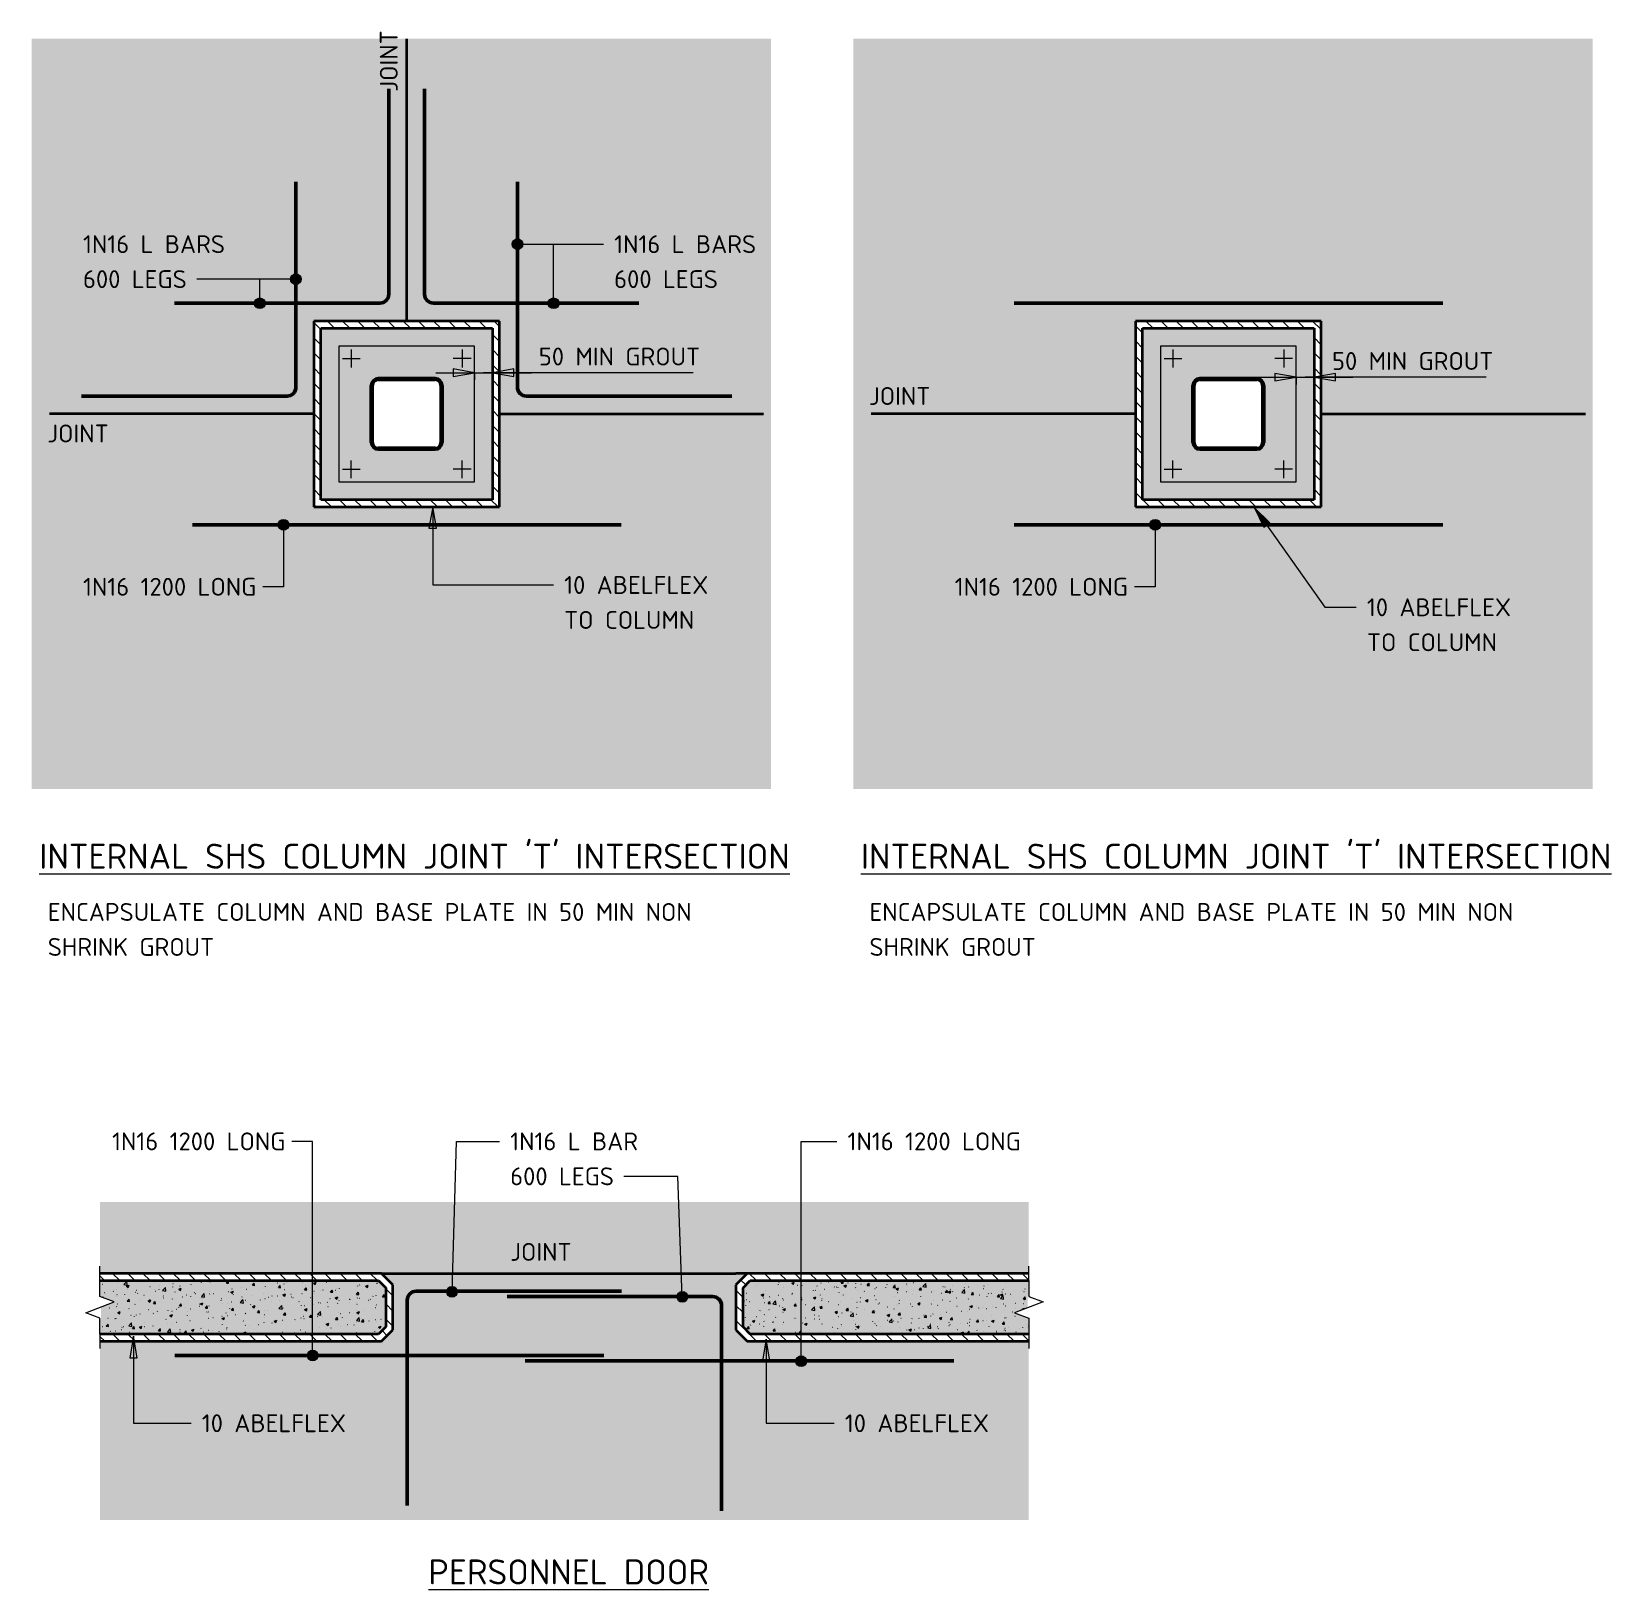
# Model space of a CAD drawing. Header units: millimetres. Extents: x 2846 to 17627, y 660 to 8820.
# Drawn here: x 6794 to 11217, y 4440 to 8800 of the extents above; entities that cross this region are included whole.
import ezdxf

# ---------------------------------------------------------------- set-up
doc = ezdxf.new("R2010")
doc.units = ezdxf.units.MM
doc.linetypes.add('Joint 1', pattern=[9.5, 7, -0.75, 1, -0.75])
for name, color, linetype, lineweight in [('A-000-T_TEXT', 231, 'Continuous', 13), ('A-010-D_DIM', 211, 'Continuous', 13), ('A-010-D_DIM-20', 211, 'Continuous', 13), ('A-010-M_LINE', 90, 'Continuous', 13), ('Z-000-T_TEXT', 131, 'Continuous', 18), ('Z-060-M_DETAIL', 92, 'Continuous', 25)]:
    doc.layers.add(name, color=color, linetype=linetype, lineweight=lineweight)
doc.styles.add('ISOCPEUR_1', font='isocpeur.ttf', dxfattribs={"height": 50})
doc.styles.add('ISOCPEUR_2', font='isocpeur.ttf', dxfattribs={"height": 70})
doc.dimstyles.new('2_5___Arrow___Transparent', dxfattribs={"dimscale": 304.8, "dimtxt": 49.799059, "dimasz": 0.19685, "dimexe": 0.065617, "dimexo": 0.104987, "dimgap": 0.016404, "dimtad": 1, "dimdec": 0, "dimzin": 0, "dimdsep": 46, "dimtxsty": 'ISOCPEUR_1', "dimsah": 1, "dimcen": 0.09, "dimadec": 0, "dimazin": 0, "dimtfac": 1, "dimtdec": 4, "dimtix": 1, "dimtmove": 1, "dimatfit": 3, "dimfxl": 1, "dimtvp": 1, "dimtolj": 1, "dimtzin": 0, "dimlwd": 18, "dimlwe": 18, "dimarcsym": 2})
pattern_1 = [(50, (0, 0), (72.87376, -6.37607), [7.62, -83.82]), (355, (0, 0), (-14.097, 76.42244), [6.096, -67.056]), (100.451, (6.07, -0.53), (58.77696, 70.04687), [6.476, -71.236]), (46.184, (0, 20.32), (108.4314, -16.81745), [11.43, -125.73]), (96.636, (9.04, 18.92), (94.961, 98.9709), [9.714, -106.854]), (351.184, (0, 20.32), (94.9623, 98.9702), [9.144, -100.584]), (21, (10.16, 15.24), (60.64565, -40.90654), [7.62, -83.82]), (326, (10.16, 15.24), (24.72083, 73.67493), [6.096, -67.056]), (71.451, (15.214, 11.83), (85.3669, 32.76874), [6.476, -71.236]), (37.5, (0, 0), (1.235525, 33.82243), [0.67056, -65.573, 0.67056, -67.401, -67.31]), (37.5, (0, 0), (1.235525, 33.82243), [-134.315, 0.67056, -66.639]), (7.5, (0, 0), (26.72815, 40.07255), [0.67056, -38.141, 0.67056, -64.049, -25.654]), (7.5, (0, 0), (26.72815, 40.07255), [-103.53, 0.67056, -24.983]), (327.5, (-22.657, 0), (54.23632, -2.29212), [0.67056, -24.729, 0.67056, -78.577, -105.156]), (327.5, (-22.657, 0), (54.23632, -2.29212), [-104.648, 0.67056, -104.485]), (317.5, (-32.817, 0), (59.25158, 10.17014), [0.67056, -32.349, 0.67056, -51.958, -74.676]), (317.5, (-32.817, 0), (59.25158, 10.17014), [-85.649, 0.67056, -74.005])]
pattern_2 = [(135, (0, 0), (-21.213203, -21.213203), [])]

# ---------------------------------------------------------------- blocks, each defined once
blk = doc.blocks.new('NRP_Break Line _v2_ - Section-4164551-S2_901 - TYPICAL BLOCKOUT AND TRIMMER BAR DETAILS - STEEL COLUMNS')
at = {"layer": 'Z-060-M_DETAIL', "lineweight": 18}
for p, q in [((0, 0), (45, 0)), ((105, 0), (150, 0))]:
    blk.add_line(p, q, dxfattribs=at)
blk = doc.blocks.new('DIMBLOCK3-S2_901 - TYPICAL BLOCKOUT AND TRIMMER BAR DETAILS - STEEL COLUMNS')
at = {"layer": 'A-010-D_DIM-20', "lineweight": 18}
for points in [[(10334.4, 7833.1), (10274.4, 7843.6), (10274.4, 7822.5)], [(10384.4, 7833.1), (10444.4, 7822.5), (10444.4, 7843.6)]]:
    blk.add_hatch(color=256, dxfattribs=at).paths.add_polyline_path(points)
for p, q in [((10225.5, 7833.1), (10493.3, 7833.1)), ((10334.4, 7833.1), (10274.4, 7843.6)), ((10274.4, 7843.6), (10274.4, 7822.5)), ((10274.4, 7822.5), (10334.4, 7833.1)), ((10334.4, 7833.1), (10334.4, 7843.5)), ((10334.4, 7833.1), (10334.4, 7813.1)), ((10434.5, 7833.1), (10359.4, 7833.1)), ((10444.4, 7843.6), (10384.4, 7833.1)), ((10384.4, 7833.1), (10384.4, 7843.5)), ((10384.4, 7833.1), (10444.4, 7822.5)), ((10384.4, 7833.1), (10384.4, 7813.1)), ((10866.4, 7833.1), (10434.5, 7833.1)), ((10444.4, 7822.5), (10444.4, 7843.6))]:
    blk.add_line(p, q, dxfattribs=at)
at = {"layer": 'A-010-D_DIM-20', "color": 0, "lineweight": 18, "insert": (10434.5, 7903.4), "char_height": 50, "width": 518.293, "attachment_point": 1, "line_spacing_factor": 1.149209, "style": 'ISOCPEUR_1'}
blk.add_mtext('50 MIN GROUT', dxfattribs=at)
blk = doc.blocks.new('DIMBLOCK4-S2_901 - TYPICAL BLOCKOUT AND TRIMMER BAR DETAILS - STEEL COLUMNS')
at = {"layer": 'A-010-D_DIM-20', "lineweight": 18}
for points in [[(8034.4, 7845.5), (7974.4, 7856.1), (7974.4, 7835)], [(8084.4, 7845.5), (8144.4, 7835), (8144.4, 7856.1)]]:
    blk.add_hatch(color=256, dxfattribs=at).paths.add_polyline_path(points)
for p, q in [((7925.5, 7845.5), (8193.3, 7845.5)), ((8034.4, 7845.5), (7974.4, 7856.1)), ((7974.4, 7856.1), (7974.4, 7835)), ((7974.4, 7835), (8034.4, 7845.5)), ((8034.4, 7845.5), (8034.4, 7856)), ((8034.4, 7845.5), (8034.4, 7825.5)), ((8214.2, 7845.5), (8059.4, 7845.5)), ((8144.4, 7856.1), (8084.4, 7845.5)), ((8084.4, 7845.5), (8084.4, 7856)), ((8084.4, 7845.5), (8144.4, 7835)), ((8084.4, 7845.5), (8084.4, 7825.5)), ((8144.4, 7835), (8144.4, 7856.1)), ((8646.1, 7845.5), (8214.2, 7845.5))]:
    blk.add_line(p, q, dxfattribs=at)
at = {"layer": 'A-010-D_DIM-20', "color": 0, "lineweight": 18, "insert": (8214.2, 7915.9), "char_height": 50, "width": 518.293, "attachment_point": 1, "line_spacing_factor": 1.149209, "style": 'ISOCPEUR_1'}
blk.add_mtext('50 MIN GROUT', dxfattribs=at)

msp = doc.modelspace()

# ---------------------------------------------------------------- hatches: boundary and pattern name
at = {"layer": 'A-000-T_TEXT', "lineweight": 18}
h = msp.add_hatch(color=7, dxfattribs=at)
edge = h.paths.add_edge_path()
edge.add_arc((8154.6, 8205.4), 15, 0, 360)
h = msp.add_hatch(color=7, dxfattribs=at)
edge = h.paths.add_edge_path()
edge.add_arc((7534.1, 8107.5), 15, 0, 360)
h = msp.add_hatch(color=7, dxfattribs=at)
edge = h.paths.add_edge_path()
edge.add_arc((7433.2, 8039.9), 15, 0, 360)
h = msp.add_hatch(color=7, dxfattribs=at)
edge = h.paths.add_edge_path()
edge.add_arc((8255.6, 8039.9), 15, 0, 360)
h = msp.add_hatch(color=7, dxfattribs=at)
edge = h.paths.add_edge_path()
edge.add_arc((7499.7, 7420), 15, 0, 360)
for points in [[(7917.3, 7470.2), (7906.7, 7410.2), (7927.9, 7410.2)], [(10217.4, 7467.9), (10243.4, 7412.9), (10260.7, 7425.1)], [(7079.6, 5148.8), (7069, 5088.8), (7090.2, 5088.8)], [(8850.6, 5140.5), (8840, 5080.5), (8861.2, 5080.5)]]:
    msp.add_hatch(color=7, dxfattribs=at).paths.add_polyline_path(points)
h = msp.add_hatch(color=7, dxfattribs=at)
edge = h.paths.add_edge_path()
edge.add_arc((9939.7, 7420), 15, 0, 360)
h = msp.add_hatch(color=7, dxfattribs=at)
edge = h.paths.add_edge_path()
edge.add_arc((7971.3, 5273.3), 15, 0, 360)
h = msp.add_hatch(color=7, dxfattribs=at)
edge = h.paths.add_edge_path()
edge.add_arc((8615.8, 5259), 15, 0, 360)
h = msp.add_hatch(color=7, dxfattribs=at)
edge = h.paths.add_edge_path()
edge.add_arc((7581.1, 5094.9), 15, 0, 360)
h = msp.add_hatch(color=7, dxfattribs=at)
edge = h.paths.add_edge_path()
edge.add_arc((8948.7, 5078.9), 15, 0, 360)
at = {"layer": 'Z-060-M_DETAIL'}
h = msp.add_hatch(color=10, dxfattribs=at)
h.paths.add_polyline_path([(8864.4, 6680.3), (8864.4, 8780.3), (6794.4, 8780.3), (6794.4, 6680.3), (8418.9, 6680.3)])
h.paths.add_polyline_path([(8104.4, 7470.3), (7584.4, 7470.3), (7584.4, 7990.3), (8104.4, 7990.3), (8104.4, 7616.4)])
h = msp.add_hatch(color=10, dxfattribs=at)
h.paths.add_polyline_path([(11164.4, 6680.3), (11164.4, 8780.3), (9094.4, 8780.3), (9094.4, 6680.3), (10510.7, 6680.3)])
h.paths.add_polyline_path([(10404.4, 7470.3), (9884.4, 7470.3), (9884.4, 7990.3), (10404.4, 7990.3), (10404.4, 7616.4)])
at = {"layer": 'Z-060-M_DETAIL', "lineweight": 18}
h = msp.add_hatch(dxfattribs=at)
h.set_pattern_fill('FP_1', color=8, style=0, pattern_type=2)
h.set_pattern_definition(pattern_2)
h.paths.add_polyline_path([(7584.4, 7470.3), (8104.4, 7470.3), (8104.4, 7990.3), (7584.4, 7990.3), (7584.4, 7616.4)])
h.paths.add_polyline_path([(8084.4, 7490.3), (7604.4, 7490.3), (7604.4, 7970.3), (8084.4, 7970.3), (8084.4, 7616.4)])
at = {"layer": 'Z-060-M_DETAIL'}
h = msp.add_hatch(color=9, dxfattribs=at)
h.paths.add_polyline_path([(8084.4, 7490.3), (8084.4, 7970.3), (7604.4, 7970.3), (7604.4, 7490.3)])
h.paths.add_polyline_path([(7924.4, 7630.3), (7764.4, 7630.3), (7759.2, 7631), (7754.4, 7633), (7750.2, 7636.2), (7747.1, 7640.3), (7745.1, 7645.2), (7744.4, 7650.3), (7744.4, 7810.3), (7745.1, 7815.5), (7747.1, 7820.3), (7750.2, 7824.5), (7754.4, 7827.7), (7759.2, 7829.7), (7764.4, 7830.3), (7924.4, 7830.3), (7929.6, 7829.7), (7934.4, 7827.7), (7938.5, 7824.5), (7941.7, 7820.3), (7943.7, 7815.5), (7944.4, 7810.3), (7944.4, 7650.3), (7943.7, 7645.2), (7941.7, 7640.3), (7938.5, 7636.2), (7934.4, 7633), (7929.6, 7631)])
at = {"layer": 'Z-060-M_DETAIL', "lineweight": 18}
h = msp.add_hatch(dxfattribs=at)
h.set_pattern_fill('FP_1', color=8, style=0, pattern_type=2)
h.set_pattern_definition(pattern_2)
h.paths.add_polyline_path([(9884.4, 7470.3), (10404.4, 7470.3), (10404.4, 7990.3), (9884.4, 7990.3), (9884.4, 7616.4)])
h.paths.add_polyline_path([(10384.4, 7490.3), (9904.4, 7490.3), (9904.4, 7970.3), (10384.4, 7970.3), (10384.4, 7616.4)])
at = {"layer": 'Z-060-M_DETAIL'}
h = msp.add_hatch(color=9, dxfattribs=at)
h.paths.add_polyline_path([(10384.4, 7490.3), (10384.4, 7970.3), (9904.4, 7970.3), (9904.4, 7490.3)])
h.paths.add_polyline_path([(10064.4, 7630.3), (10059.2, 7631), (10054.4, 7633), (10050.2, 7636.2), (10047.1, 7640.3), (10045.1, 7645.2), (10044.4, 7650.3), (10044.4, 7810.3), (10045.1, 7815.5), (10047.1, 7820.3), (10050.2, 7824.5), (10054.4, 7827.7), (10059.2, 7829.7), (10064.4, 7830.3), (10224.4, 7830.3), (10229.6, 7829.7), (10234.4, 7827.7), (10238.5, 7824.5), (10241.7, 7820.3), (10243.7, 7815.5), (10244.4, 7810.3), (10244.4, 7650.3), (10243.7, 7645.2), (10241.7, 7640.3), (10238.5, 7636.2), (10234.4, 7633), (10229.6, 7631), (10224.4, 7630.3)])
h = msp.add_hatch(color=132, dxfattribs=at)
h.paths.add_polyline_path([(7764.4, 7630.3), (7924.4, 7630.3), (7929.6, 7631), (7934.4, 7633), (7938.5, 7636.2), (7941.7, 7640.3), (7943.7, 7645.2), (7944.4, 7650.3), (7944.4, 7810.3), (7943.7, 7815.5), (7941.7, 7820.3), (7938.5, 7824.5), (7934.4, 7827.7), (7929.6, 7829.7), (7924.4, 7830.3), (7764.4, 7830.3), (7759.2, 7829.7), (7754.4, 7827.7), (7750.2, 7824.5), (7747.1, 7820.3), (7745.1, 7815.5), (7744.4, 7810.3), (7744.4, 7650.3), (7745.1, 7645.2), (7747.1, 7640.3), (7750.2, 7636.2), (7754.4, 7633), (7759.2, 7631)])
h.paths.add_polyline_path([(7764.4, 7635.3), (7760.5, 7635.8), (7756.9, 7637.3), (7753.8, 7639.7), (7751.4, 7642.8), (7749.9, 7646.5), (7749.4, 7650.3), (7749.4, 7810.3), (7749.9, 7814.2), (7751.4, 7817.8), (7753.8, 7820.9), (7756.9, 7823.3), (7760.5, 7824.8), (7764.4, 7825.3), (7924.4, 7825.3), (7928.3, 7824.8), (7931.9, 7823.3), (7935, 7820.9), (7937.4, 7817.8), (7938.9, 7814.2), (7939.4, 7810.3), (7939.4, 7650.3), (7938.9, 7646.5), (7937.4, 7642.8), (7935, 7639.7), (7931.9, 7637.3), (7928.3, 7635.8), (7924.4, 7635.3), (7896, 7635.3)])
h = msp.add_hatch(color=132, dxfattribs=at)
h.paths.add_polyline_path([(10064.4, 7630.3), (10224.4, 7630.3), (10229.6, 7631), (10234.4, 7633), (10238.5, 7636.2), (10241.7, 7640.3), (10243.7, 7645.2), (10244.4, 7650.3), (10244.4, 7810.3), (10243.7, 7815.5), (10241.7, 7820.3), (10238.5, 7824.5), (10234.4, 7827.7), (10229.6, 7829.7), (10224.4, 7830.3), (10064.4, 7830.3), (10059.2, 7829.7), (10054.4, 7827.7), (10050.2, 7824.5), (10047.1, 7820.3), (10045.1, 7815.5), (10044.4, 7810.3), (10044.4, 7650.3), (10045.1, 7645.2), (10047.1, 7640.3), (10050.2, 7636.2), (10054.4, 7633), (10059.2, 7631)])
h.paths.add_polyline_path([(10224.4, 7635.3), (10064.4, 7635.3), (10060.5, 7635.8), (10056.9, 7637.3), (10053.8, 7639.7), (10051.4, 7642.8), (10049.9, 7646.5), (10049.4, 7650.3), (10049.4, 7810.3), (10049.9, 7814.2), (10051.4, 7817.8), (10053.8, 7820.9), (10056.9, 7823.3), (10060.5, 7824.8), (10064.4, 7825.3), (10224.4, 7825.3), (10228.3, 7824.8), (10231.9, 7823.3), (10235, 7820.9), (10237.4, 7817.8), (10238.9, 7814.2), (10239.4, 7810.3), (10239.4, 7650.3), (10238.9, 7646.5), (10237.4, 7642.8), (10235, 7639.7), (10231.9, 7637.3), (10228.3, 7635.8)])
for points in [[(9585.8, 4634.8), (9585.8, 5134.8), (8797.5, 5134.8), (8765.8, 5166.6), (8765.8, 5293.1), (8797.5, 5324.8), (9585.8, 5324.8), (9585.8, 5524.8), (6985.8, 5524.8), (6985.8, 5324.8), (7774.1, 5324.8), (7805.8, 5293.1), (7805.8, 5166.6), (7774.1, 5134.8), (6985.8, 5134.8), (6985.8, 4634.8), (8418.9, 4634.8)], [(7765.8, 5154.8), (7785.8, 5174.8), (7785.8, 5284.8), (7765.8, 5304.8), (6985.8, 5304.8), (6985.8, 5259.8), (7025.8, 5244.8), (6988.8, 5231), (6988.8, 5198.7), (6985.8, 5199.8), (6985.8, 5154.8)], [(9585.8, 5154.8), (9585.8, 5199.8), (9545.8, 5214.8), (9582.8, 5228.7), (9582.8, 5261), (9585.8, 5259.8), (9585.8, 5304.8), (8805.8, 5304.8), (8785.8, 5284.8), (8785.8, 5174.8), (8805.8, 5154.8)]]:
    msp.add_hatch(color=10, dxfattribs=at).paths.add_polyline_path(points)
at = {"layer": 'Z-060-M_DETAIL', "lineweight": 18}
h = msp.add_hatch(dxfattribs=at)
h.set_pattern_fill('FP_1', color=8, style=0, pattern_type=2)
h.set_pattern_definition(pattern_2)
h.paths.add_polyline_path([(7774.1, 5134.8), (7805.8, 5166.6), (7805.8, 5293.1), (7774.1, 5324.8), (6985.8, 5324.8), (6985.8, 5304.8), (7765.8, 5304.8), (7785.8, 5284.8), (7785.8, 5174.8), (7765.8, 5154.8), (6985.8, 5154.8), (6985.8, 5134.8)])
h = msp.add_hatch(dxfattribs=at)
h.set_pattern_fill('FP_1', color=8, style=0, pattern_type=2)
h.set_pattern_definition(pattern_2)
h.paths.add_polyline_path([(8797.5, 5134.8), (9585.8, 5134.8), (9585.8, 5154.8), (8805.8, 5154.8), (8785.8, 5174.8), (8785.8, 5284.8), (8805.8, 5304.8), (9585.8, 5304.8), (9585.8, 5324.8), (8797.5, 5324.8), (8765.8, 5293.1), (8765.8, 5166.6)])
h = msp.add_hatch(dxfattribs=at)
h.set_pattern_fill('FP_2', color=8, style=0, pattern_type=2)
h.set_pattern_definition(pattern_1)
h.paths.add_polyline_path([(7765.8, 5154.8), (7785.8, 5174.8), (7785.8, 5284.8), (7765.8, 5304.8), (6985.8, 5304.8), (6985.8, 5259.8), (7025.8, 5244.8), (6988.8, 5231), (6988.8, 5198.7), (6985.8, 5199.8), (6985.8, 5154.8)])
h = msp.add_hatch(dxfattribs=at)
h.set_pattern_fill('FP_2', color=8, style=0, pattern_type=2)
h.set_pattern_definition(pattern_1)
h.paths.add_polyline_path([(8805.8, 5154.8), (9585.8, 5154.8), (9585.8, 5199.8), (9545.8, 5214.8), (9582.8, 5228.7), (9582.8, 5261), (9585.8, 5259.8), (9585.8, 5304.8), (8805.8, 5304.8), (8785.8, 5284.8), (8785.8, 5174.8), (8797.5, 5163.1)])

# ---------------------------------------------------------------- linework, layer by layer
at = {"layer": 'A-000-T_TEXT', "color": 7, "lineweight": 18}
for p, q in [((8154.6, 8205.4), (8395.1, 8205.4)), ((8255.6, 8205.4), (8395.1, 8205.4)), ((8255.6, 8039.9), (8255.6, 8205.4)), ((7355.9, 8107.5), (7256.6, 8107.5)), ((7433.2, 8107.5), (7355.9, 8107.5)), ((7534.1, 8107.5), (7355.9, 8107.5)), ((7433.2, 8039.9), (7433.2, 8107.5)), ((7917.3, 7470.2), (7906.7, 7410.2)), ((7927.9, 7410.2), (7917.3, 7470.2)), ((7917.3, 7470.2), (7917.3, 7251.5)), ((10217.4, 7467.9), (10243.4, 7412.9)), ((10260.7, 7425.1), (10217.4, 7467.9)), ((10217.4, 7467.9), (10414.9, 7189.1)), ((7499.7, 7420), (7499.7, 7246.5)), ((7906.7, 7410.2), (7927.9, 7410.2)), ((9939.7, 7420), (9939.7, 7246.5)), ((10243.4, 7412.9), (10260.7, 7425.1)), ((7443.3, 7246.5), (7441.9, 7246.5)), ((7499.7, 7246.5), (7443.3, 7246.5)), ((7917.3, 7251.5), (8255.1, 7251.5)), ((9883.3, 7246.5), (9881.9, 7246.5)), ((9939.7, 7246.5), (9883.3, 7246.5)), ((10414.9, 7189.1), (10502.3, 7189.1)), ((7524.7, 5694.3), (7523.3, 5694.3)), ((7581.1, 5694.3), (7524.7, 5694.3)), ((7581.1, 5094.9), (7581.1, 5694.3)), ((7971.3, 5273.3), (7984.1, 5694.3)), ((7984.1, 5694.3), (8104.1, 5694.3)), ((8948.7, 5694.3), (9048.3, 5694.3)), ((8948.7, 5078.9), (8948.7, 5694.3)), ((8512.1, 5596.4), (8452.5, 5596.4)), ((8603.3, 5596.4), (8512.1, 5596.4)), ((8615.8, 5259), (8603.3, 5596.4)), ((7079.6, 5148.8), (7069, 5088.8)), ((7090.2, 5088.8), (7079.6, 5148.8)), ((7079.6, 5148.8), (7079.6, 4905.4)), ((8850.6, 5140.5), (8840, 5080.5)), ((8861.2, 5080.5), (8850.6, 5140.5)), ((8850.6, 5140.5), (8850.6, 4905.4)), ((7069, 5088.8), (7090.2, 5088.8)), ((8840, 5080.5), (8861.2, 5080.5)), ((7079.6, 4905.4), (7240.8, 4905.4)), ((8850.6, 4905.4), (9040.8, 4905.4))]:
    msp.add_line(p, q, dxfattribs=at)
for centre in [(8154.6, 8205.4), (7534.1, 8107.5), (7433.2, 8039.9), (8255.6, 8039.9), (7499.7, 7420), (9939.7, 7420), (7971.3, 5273.3), (8615.8, 5259), (7581.1, 5094.9), (8948.7, 5078.9)]:
    msp.add_circle(centre, 15, dxfattribs=at)
at = {"layer": 'A-010-M_LINE', "linetype": 'Joint 1', "lineweight": 35}
for p, q in [((7844.4, 7990.3), (7844.4, 8780.3)), ((7584.4, 7730.3), (6844.4, 7730.3)), ((8104.4, 7730.3), (8844.4, 7730.3)), ((9884.4, 7730.3), (9144.4, 7730.3)), ((10404.4, 7730.3), (11144.4, 7730.3)), ((7774.1, 5324.8), (8765.8, 5324.8))]:
    msp.add_line(p, q, dxfattribs=at)
at = {"layer": 'A-010-M_LINE', "lineweight": 50}
for p, q in [((7794.4, 8065.3), (7794.4, 8640.3)), ((7894.4, 8065.3), (7894.4, 8640.3)), ((7534.4, 7805.3), (7534.4, 8380.3)), ((8154.4, 7805.3), (8154.4, 8380.3)), ((7194.4, 8040.3), (7769.4, 8040.3)), ((8494.4, 8040.3), (7919.4, 8040.3)), ((9544.4, 8040.3), (10744.4, 8040.3)), ((6934.4, 7780.3), (7509.4, 7780.3)), ((8754.4, 7780.3), (8179.4, 7780.3)), ((7244.4, 7420.3), (8444.4, 7420.3)), ((9544.4, 7420.3), (10744.4, 7420.3)), ((7870.8, 5274.8), (8445.8, 5274.8)), ((7845.8, 4674.8), (7845.8, 5249.8)), ((8700.8, 5259.8), (8125.8, 5259.8)), ((8725.8, 4659.8), (8725.8, 5234.8)), ((7195.8, 5094.8), (8395.8, 5094.8)), ((9375.8, 5079.8), (8175.8, 5079.8))]:
    msp.add_line(p, q, dxfattribs=at)
at = {"layer": 'A-010-M_LINE', "lineweight": 35}
for p, q in [((8104.4, 7990.3), (7584.4, 7990.3)), ((7584.4, 7990.3), (7584.4, 7470.3)), ((7604.4, 7490.3), (7604.4, 7970.3)), ((7604.4, 7970.3), (8084.4, 7970.3)), ((8084.4, 7970.3), (8084.4, 7490.3)), ((8104.4, 7470.3), (8104.4, 7990.3)), ((10404.4, 7990.3), (9884.4, 7990.3)), ((9884.4, 7990.3), (9884.4, 7470.3)), ((9904.4, 7490.3), (9904.4, 7970.3)), ((9904.4, 7970.3), (10384.4, 7970.3)), ((10384.4, 7970.3), (10384.4, 7490.3)), ((10404.4, 7470.3), (10404.4, 7990.3)), ((7924.4, 7830.3), (7764.4, 7830.3)), ((7924.4, 7830.3), (7764.4, 7830.3)), ((10224.4, 7830.3), (10064.4, 7830.3)), ((10224.4, 7830.3), (10064.4, 7830.3)), ((7744.4, 7650.3), (7744.4, 7810.3)), ((7744.4, 7810.3), (7744.4, 7650.3)), ((7749.4, 7650.3), (7749.4, 7810.3)), ((7749.4, 7650.3), (7749.4, 7810.3)), ((7924.4, 7825.3), (7764.4, 7825.3)), ((7764.4, 7825.3), (7924.4, 7825.3)), ((7939.4, 7810.3), (7939.4, 7650.3)), ((7939.4, 7810.3), (7939.4, 7650.3)), ((7944.4, 7810.3), (7944.4, 7650.3)), ((7944.4, 7650.3), (7944.4, 7810.3)), ((10044.4, 7650.3), (10044.4, 7810.3)), ((10044.4, 7810.3), (10044.4, 7650.3)), ((10049.4, 7650.3), (10049.4, 7810.3)), ((10049.4, 7650.3), (10049.4, 7810.3)), ((10224.4, 7825.3), (10064.4, 7825.3)), ((10064.4, 7825.3), (10224.4, 7825.3)), ((10239.4, 7810.3), (10239.4, 7650.3)), ((10239.4, 7810.3), (10239.4, 7650.3)), ((10244.4, 7810.3), (10244.4, 7650.3)), ((10244.4, 7650.3), (10244.4, 7810.3)), ((7924.4, 7635.3), (7764.4, 7635.3)), ((7924.4, 7635.3), (7764.4, 7635.3)), ((7924.4, 7630.3), (7764.4, 7630.3)), ((7764.4, 7630.3), (7924.4, 7630.3)), ((10224.4, 7635.3), (10064.4, 7635.3)), ((10224.4, 7635.3), (10064.4, 7635.3)), ((10224.4, 7630.3), (10064.4, 7630.3)), ((10064.4, 7630.3), (10224.4, 7630.3)), ((8084.4, 7490.3), (7604.4, 7490.3)), ((10384.4, 7490.3), (9904.4, 7490.3)), ((7584.4, 7470.3), (8104.4, 7470.3)), ((9884.4, 7470.3), (10404.4, 7470.3)), ((7774.1, 5324.8), (6985.8, 5324.8)), ((7805.8, 5293.1), (7774.1, 5324.8)), ((8797.5, 5324.8), (8765.8, 5324.8)), ((8797.5, 5324.8), (8765.8, 5293.1)), ((9585.8, 5324.8), (8797.5, 5324.8)), ((6985.8, 5304.8), (7765.8, 5304.8)), ((7765.8, 5304.8), (7785.8, 5284.8)), ((7785.8, 5284.8), (7785.8, 5174.8)), ((7805.8, 5166.6), (7805.8, 5293.1)), ((8765.8, 5293.1), (8765.8, 5166.6)), ((8785.8, 5284.8), (8805.8, 5304.8)), ((8785.8, 5174.8), (8785.8, 5284.8)), ((8805.8, 5304.8), (9585.8, 5304.8)), ((7785.8, 5174.8), (7765.8, 5154.8)), ((8805.8, 5154.8), (8785.8, 5174.8)), ((7765.8, 5154.8), (6985.8, 5154.8)), ((6985.8, 5134.8), (7774.1, 5134.8)), ((7774.1, 5134.8), (7805.8, 5166.6)), ((8765.8, 5166.6), (8797.5, 5134.8)), ((8797.5, 5134.8), (9585.8, 5134.8)), ((9585.8, 5154.8), (8805.8, 5154.8))]:
    msp.add_line(p, q, dxfattribs=at)
at = {"layer": 'A-010-M_LINE', "lineweight": 18}
for p, q in [((7654.4, 7920.3), (7654.4, 7540.3)), ((8034.4, 7920.3), (7654.4, 7920.3)), ((8034.4, 7540.3), (8034.4, 7920.3)), ((9954.4, 7920.3), (9954.4, 7540.3)), ((10334.4, 7920.3), (9954.4, 7920.3)), ((10334.4, 7540.3), (10334.4, 7920.3)), ((7664.4, 7885.3), (7714.4, 7885.3)), ((7689.4, 7910.3), (7689.4, 7860.3)), ((8024.4, 7885.3), (7974.4, 7885.3)), ((7999.4, 7910.3), (7999.4, 7860.3)), ((9964.4, 7885.3), (10014.4, 7885.3)), ((9989.4, 7910.3), (9989.4, 7860.3)), ((10324.4, 7885.3), (10274.4, 7885.3)), ((10299.4, 7910.3), (10299.4, 7860.3)), ((7664.4, 7575.3), (7714.4, 7575.3)), ((7689.4, 7550.3), (7689.4, 7600.3)), ((8024.4, 7575.3), (7974.4, 7575.3)), ((7999.4, 7550.3), (7999.4, 7600.3)), ((9964.4, 7575.3), (10014.4, 7575.3)), ((9989.4, 7550.3), (9989.4, 7600.3)), ((10324.4, 7575.3), (10274.4, 7575.3)), ((10299.4, 7550.3), (10299.4, 7600.3)), ((7654.4, 7540.3), (8034.4, 7540.3)), ((9954.4, 7540.3), (10334.4, 7540.3))]:
    msp.add_line(p, q, dxfattribs=at)
at = {"layer": 'A-010-M_LINE', "lineweight": 50}
for centre, start, end in [((7769.4, 8065.3), 270, 0), ((7919.4, 8065.3), 180, 270), ((7509.4, 7805.3), 270, 0), ((8179.4, 7805.3), 180, 270), ((7870.8, 5249.8), 90, 180), ((8700.8, 5234.8), 0, 90)]:
    msp.add_arc(centre, 25, start, end, dxfattribs=at)
at = {"layer": 'A-010-M_LINE', "lineweight": 35}
for centre, radius, start, end in [((7764.4, 7810.3), 20, 90, 180), ((7764.4, 7810.3), 20, 90, 180), ((7924.4, 7810.3), 20, 0, 90), ((7924.4, 7810.3), 20, 0, 90), ((10064.4, 7810.3), 20, 90, 180), ((10064.4, 7810.3), 20, 90, 180), ((10224.4, 7810.3), 20, 0, 90), ((10224.4, 7810.3), 20, 360, 90), ((7764.4, 7810.3), 15, 90, 180), ((7764.4, 7810.3), 15, 90, 180), ((7924.4, 7810.3), 15, 0, 90), ((7924.4, 7810.3), 15, 0, 90), ((10064.4, 7810.3), 15, 90, 180), ((10064.4, 7810.3), 15, 90, 180), ((10224.4, 7810.3), 15, 0, 90), ((10224.4, 7810.3), 15, 0, 90), ((7764.4, 7650.3), 20, 180, 270), ((7764.4, 7650.3), 20, 180, 270), ((7764.4, 7650.3), 15, 180, 270), ((7764.4, 7650.3), 15, 180, 270), ((7924.4, 7650.3), 20, 270, 0), ((7924.4, 7650.3), 15, 270, 0), ((7924.4, 7650.3), 20, 270, 0), ((7924.4, 7650.3), 15, 270, 0), ((10064.4, 7650.3), 20, 180, 270), ((10064.4, 7650.3), 20, 180, 270), ((10064.4, 7650.3), 15, 180, 270), ((10064.4, 7650.3), 15, 180, 270), ((10224.4, 7650.3), 20, 270, 0), ((10224.4, 7650.3), 15, 270, 0), ((10224.4, 7650.3), 20, 270, 0), ((10224.4, 7650.3), 15, 270, 0)]:
    msp.add_arc(centre, radius, start, end, dxfattribs=at)
at = {"layer": 'Z-000-T_TEXT'}
for p, q in [((6985.8, 5304.8), (6985.8, 5344.8)), ((9585.8, 5304.8), (9585.8, 5344.8)), ((6945.8, 5214.8), (7025.8, 5244.8)), ((7025.8, 5244.8), (6985.8, 5259.8)), ((9625.8, 5244.8), (9545.8, 5214.8)), ((9585.8, 5259.8), (9625.8, 5244.8)), ((6985.8, 5199.8), (6945.8, 5214.8)), ((9545.8, 5214.8), (9585.8, 5199.8)), ((6985.8, 5154.8), (6985.8, 5114.8)), ((9585.8, 5154.8), (9585.8, 5114.8))]:
    msp.add_line(p, q, dxfattribs=at)

# ---------------------------------------------------------------- block references
at = {"layer": 'Z-060-M_DETAIL', "lineweight": 18}
for p, rotation in [((6985.8, 5154.8), 89.9999999999997), ((9585.8, 5304.8), 270.0000000000003)]:
    msp.add_blockref('NRP_Break Line _v2_ - Section-4164551-S2_901 - TYPICAL BLOCKOUT AND TRIMMER BAR DETAILS - STEEL COLUMNS', p, dxfattribs=dict(at, rotation=rotation))

# ---------------------------------------------------------------- texts
at = {"layer": 'A-000-T_TEXT', "color": 7, "lineweight": 18, "insert": (7769.3, 8632.1), "char_height": 50, "width": 198.819, "attachment_point": 1, "rotation": 90, "style": 'ISOCPEUR_1'}
msp.add_mtext('JOINT', dxfattribs=at)
at = {"layer": 'A-000-T_TEXT', "color": 7, "lineweight": 18, "attachment_point": 1}
for s, insert, char_height, width, style in [('1N16 L BARS', (6938.3, 8230.4), 50, 468.185, 'ISOCPEUR_1'), ('1N16 L BARS', (8425.1, 8230.4), 50, 468.185, 'ISOCPEUR_1'), ('600 LEGS', (6938.3, 8132.5), 50, 349.536, 'ISOCPEUR_1'), ('600 LEGS', (8425.1, 8132.5), 50, 349.536, 'ISOCPEUR_1'), ('JOINT', (9138.3, 7805.4), 50, 198.819, 'ISOCPEUR_1'), ('JOINT', (6838.3, 7700.6), 50, 198.819, 'ISOCPEUR_1'), ('1N16 1200 LONG', (6938.3, 7271.5), 50, 574.008, 'ISOCPEUR_1'), ('10 ABELFLEX', (8285.1, 7276.5), 50, 484.219, 'ISOCPEUR_1'), ('1N16 1200 LONG', (9378.3, 7271.5), 50, 574.008, 'ISOCPEUR_1'), ('10 ABELFLEX', (10532.3, 7214.1), 50, 484.219, 'ISOCPEUR_1'), ('TO COLUMN ', (8285.1, 7178.6), 50, 455.358, 'ISOCPEUR_1'), ('TO COLUMN ', (10532.3, 7116.2), 50, 455.358, 'ISOCPEUR_1'), ("\\LINTERNAL SHS COLUMN JOINT 'T' INTERSECTION", (6815.9, 6527.4), 70, 2488.438, 'ISOCPEUR_2'), ("\\LINTERNAL SHS COLUMN JOINT 'T' INTERSECTION", (9115.9, 6527.4), 70, 2488.438, 'ISOCPEUR_2'), ('ENCAPSULATE COLUMN AND BASE PLATE IN 50 MIN NON ', (6839.7, 6361.3), 50, 2138.902, 'ISOCPEUR_1'), ('ENCAPSULATE COLUMN AND BASE PLATE IN 50 MIN NON ', (9139.7, 6361.3), 50, 2138.902, 'ISOCPEUR_1'), ('SHRINK GROUT', (6839.7, 6263.4), 50, 535.527, 'ISOCPEUR_1'), ('SHRINK GROUT', (9139.7, 6263.4), 50, 535.527, 'ISOCPEUR_1'), ('1N16 1200 LONG', (7019.7, 5719.3), 50, 574.008, 'ISOCPEUR_1'), ('1N16 L BAR', (8134.1, 5719.3), 50, 420.084, 'ISOCPEUR_1'), ('1N16 1200 LONG', (9078.3, 5719.3), 50, 574.008, 'ISOCPEUR_1'), ('600 LEGS', (8134.1, 5621.4), 50, 349.536, 'ISOCPEUR_1'), ('JOINT', (8134.1, 5409.9), 50, 198.819, 'ISOCPEUR_1'), ('10 ABELFLEX', (7270.8, 4930.4), 50, 484.219, 'ISOCPEUR_1'), ('10 ABELFLEX', (9070.8, 4930.4), 50, 484.219, 'ISOCPEUR_1'), ('\\LPERSONNEL DOOR', (7905, 4524.3), 70, 918.734, 'ISOCPEUR_2')]:
    msp.add_mtext(s, dxfattribs=dict(at, insert=insert, char_height=char_height, width=width, style=style))

# ---------------------------------------------------------------- dimensions: what is measured, and where the dimension line sits
at = {"layer": 'A-010-D_DIM', "lineweight": 18}
for base, p1, p2, picture, middle in [((8084.4, 7845.5), (8034.4, 7888), (8084.4, 7888), 'DIMBLOCK4-S2_901 - TYPICAL BLOCKOUT AND TRIMMER BAR DETAILS - STEEL COLUMNS', (8473.4, 7882.5)), ((10384.4, 7833.1), (10334.4, 7875.5), (10384.4, 7875.5), 'DIMBLOCK3-S2_901 - TYPICAL BLOCKOUT AND TRIMMER BAR DETAILS - STEEL COLUMNS', (10693.6, 7870))]:
    dim = msp.add_linear_dim(base=base, p1=p1, p2=p2, dimstyle='2_5___Arrow___Transparent', override={"dimpost": '<>MIN GROUT', "dimfxl": 50}, dxfattribs=at)
    dim.commit()
    dim.dimension.update_dxf_attribs({"geometry": picture, "text_midpoint": middle, "dimtype": 160})

doc.saveas('drawing.dxf')
